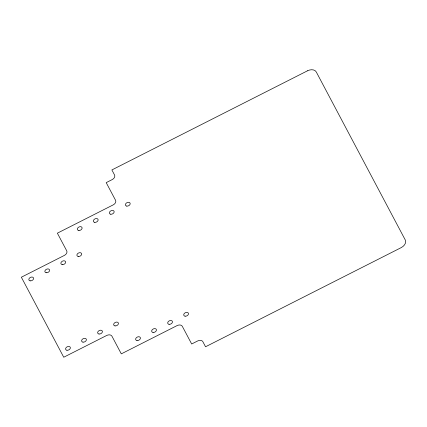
<?xml version="1.0" encoding="UTF-8"?>
<svg xmlns="http://www.w3.org/2000/svg" width="427" height="427" viewBox="0 0 427 427"><rect width="100%" height="100%" fill="white"/><g stroke="black" fill="none" stroke-linecap="round" stroke-linejoin="round"><path stroke-width="0.64" d="M307.52 70.797L111.879 169.941L114.569 175.027A4.313 3 -25.9 0 1 112.13 179.628L106.2 182.633L115.568 200.316A4.313 3 -25.9 0 1 113.128 204.917L57.367 233.174L66.735 250.857A4.313 3 -25.9 0 1 64.29 255.458L21.35 277.219L63.735 357.239L106.681 335.473A4.313 3 -25.9 0 1 111.933 336.177L121.3 353.86L177.061 325.604A4.313 3 -25.9 0 1 182.308 326.308L191.675 343.991L197.605 340.986A4.313 3 -25.9 0 1 202.857 341.691L205.547 346.772L401.193 247.628A7.184 5.001 -25.9 0 0 405.26 239.958L316.274 71.966A7.184 5.001 -25.9 0 0 307.52 70.797M185.099 316.188A2.514 1.751 -25.9 0 0 188.483 313.594A2.514 1.751 -25.9 0 0 184.736 313.087A2.514 1.751 -25.9 0 0 185.099 316.188M153.053 332.43A2.514 1.751 -25.9 0 0 156.437 329.831A2.514 1.751 -25.9 0 0 152.685 329.329A2.514 1.751 -25.9 0 0 153.053 332.43M137.03 340.549A2.514 1.751 -25.9 0 0 140.414 337.954A2.514 1.751 -25.9 0 0 136.661 337.447A2.514 1.751 -25.9 0 0 137.03 340.549M46.207 272.725A2.514 1.751 -25.9 0 0 49.612 270.152A2.514 1.751 -25.9 0 0 45.881 269.618A2.514 1.751 -25.9 0 0 46.207 272.725M115.039 325.897A2.514 1.751 -25.9 0 0 118.428 323.303A2.514 1.751 -25.9 0 0 114.676 322.796A2.514 1.751 -25.9 0 0 115.039 325.897M82.993 342.139A2.514 1.751 -25.9 0 0 86.377 339.54A2.514 1.751 -25.9 0 0 82.63 339.038A2.514 1.751 -25.9 0 0 82.993 342.139M110.764 214.231A2.514 1.751 -25.9 0 0 114.148 211.632A2.514 1.751 -25.9 0 0 110.401 211.13A2.514 1.751 -25.9 0 0 110.764 214.231M94.741 222.35A2.514 1.751 -25.9 0 0 98.125 219.756A2.514 1.751 -25.9 0 0 94.378 219.254A2.514 1.751 -25.9 0 0 94.741 222.35M30.184 280.849A2.514 1.751 -25.9 0 0 33.589 278.271A2.514 1.751 -25.9 0 0 29.858 277.737A2.514 1.751 -25.9 0 0 30.184 280.849M66.97 350.257A2.514 1.751 -25.9 0 0 70.354 347.663A2.514 1.751 -25.9 0 0 66.607 347.156A2.514 1.751 -25.9 0 0 66.97 350.257M169.076 324.306A2.514 1.751 -25.9 0 0 172.46 321.712A2.514 1.751 -25.9 0 0 168.708 321.211A2.514 1.751 -25.9 0 0 169.076 324.306M78.274 256.488A2.514 1.751 -25.9 0 0 81.658 253.894A2.514 1.751 -25.9 0 0 77.906 253.392A2.514 1.751 -25.9 0 0 78.274 256.488M99.016 334.015A2.514 1.751 -25.9 0 0 102.405 331.421A2.514 1.751 -25.9 0 0 98.653 330.92A2.514 1.751 -25.9 0 0 99.016 334.015M62.347 264.623A2.514 1.751 -25.9 0 0 65.625 261.932A2.514 1.751 -25.9 0 0 61.798 261.58A2.514 1.751 -25.9 0 0 62.347 264.623M78.904 230.489A2.514 1.751 -25.9 0 0 82.08 227.73A2.514 1.751 -25.9 0 0 78.194 227.5A2.514 1.751 -25.9 0 0 78.904 230.489M126.787 206.108A2.514 1.751 -25.9 0 0 130.176 203.514A2.514 1.751 -25.9 0 0 126.424 203.012A2.514 1.751 -25.9 0 0 126.787 206.108"/></g></svg>
